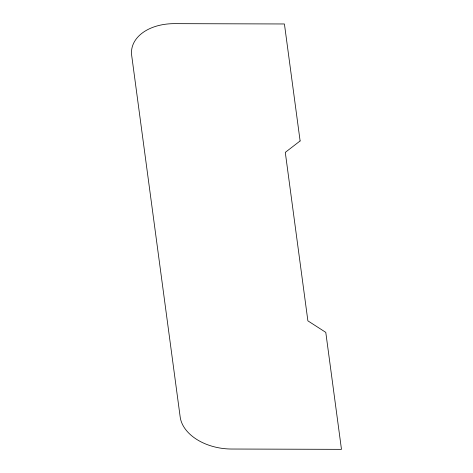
<?xml version="1.0" encoding="UTF-8"?>
<svg xmlns="http://www.w3.org/2000/svg" width="473" height="473" viewBox="0 0 473 473"><rect width="100%" height="100%" fill="white"/><g stroke="black" fill="none" stroke-linecap="round" stroke-linejoin="round"><path stroke-width="0.71" d="M300.113 140.948L285.29 152.377L307.882 320.848L325.785 332.371L341.471 449.35L231.557 449.031A47.471 31.644 6.6 0 1 180.178 416.985L131.683 55.418A47.471 31.644 6.6 0 1 174.507 23.65L284.421 23.969L300.113 140.948"/></g></svg>
